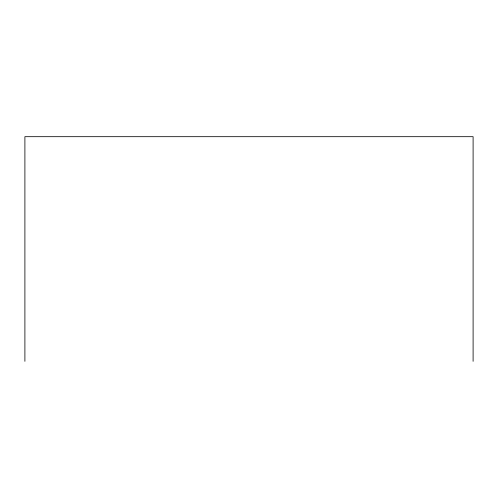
<?xml version="1.0" encoding="UTF-8"?>
<svg xmlns="http://www.w3.org/2000/svg" width="498" height="498" viewBox="0 0 498 498"><rect width="100%" height="100%" fill="white"/><g stroke="black" fill="none" stroke-linecap="round" stroke-linejoin="round"><path stroke-width="0.75" d="M473.1 361.318L473.1 136.682L24.9 136.682L24.9 361.318"/></g></svg>
